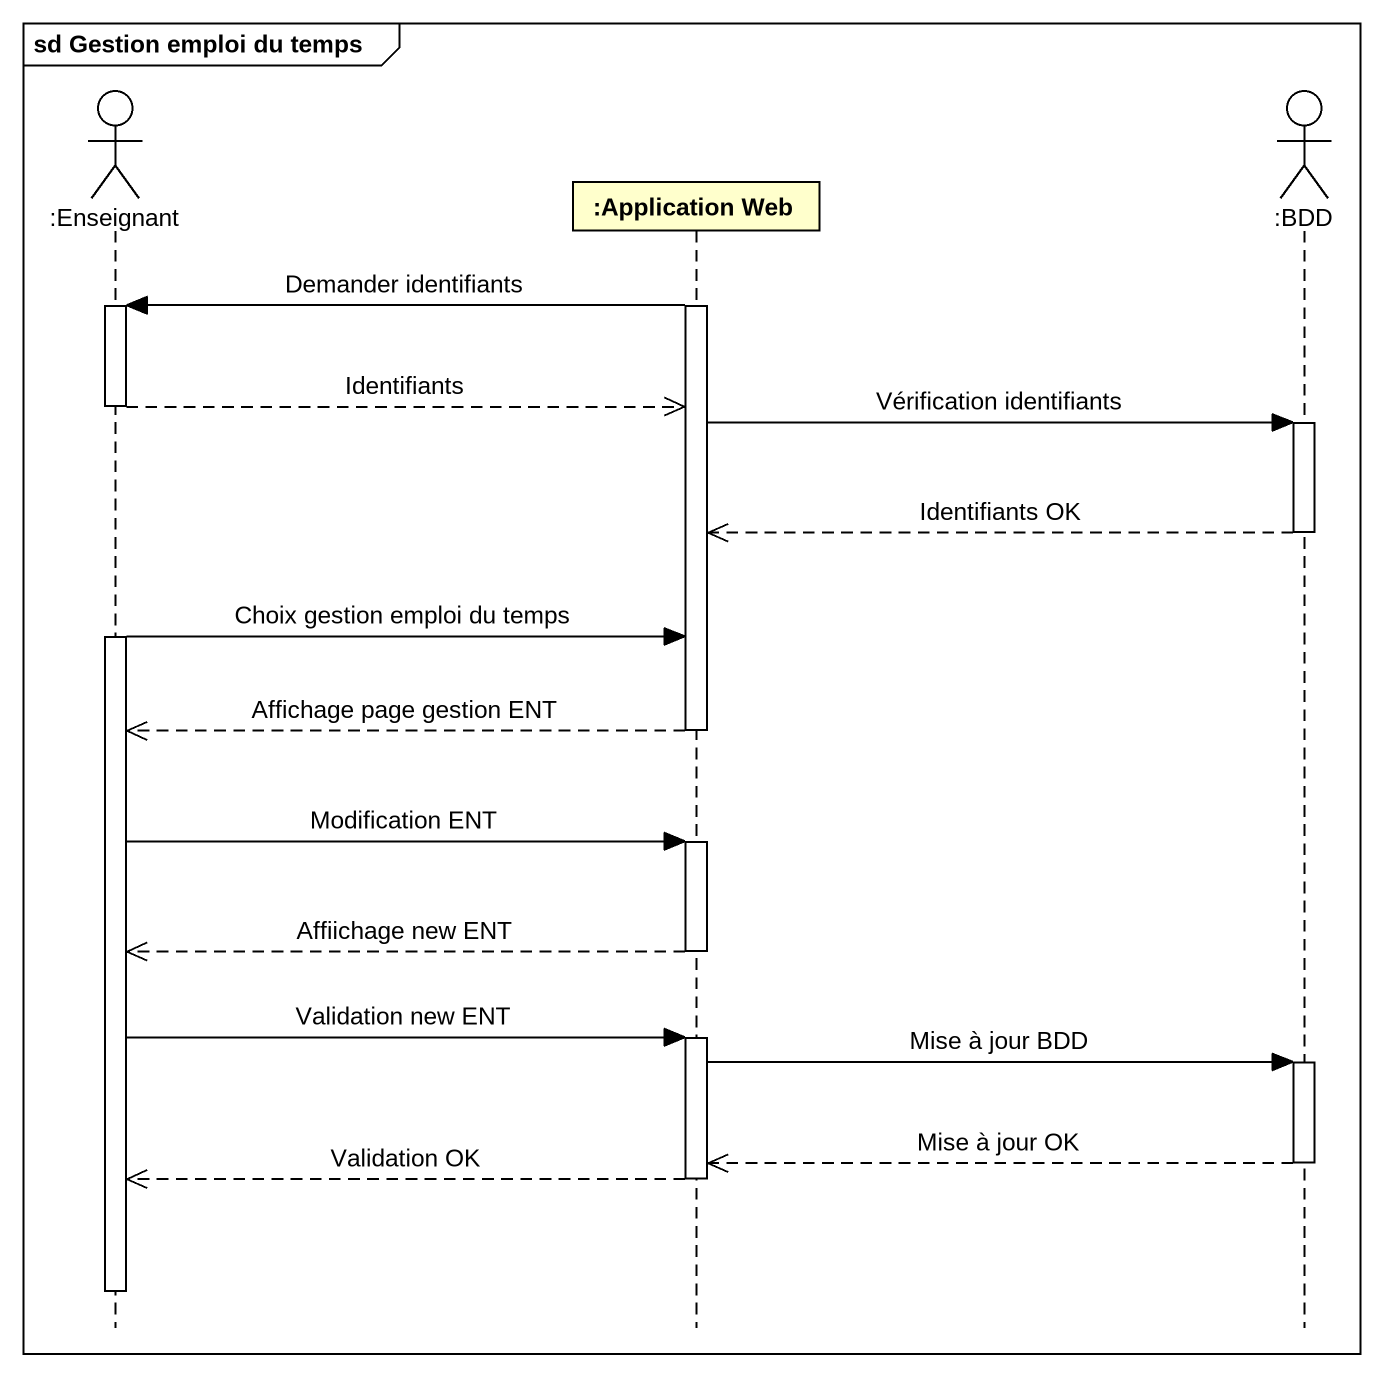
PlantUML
@startuml
mainframe sd Gestion emploi du temps
hide footbox
actor ":Enseignant" as Enseignant
participant ":Application Web" as Application_Web
actor ":BDD" as BDD

activate Application_Web
Application_Web -> Enseignant : Demander identifiants
activate Enseignant
Enseignant -->> Application_Web : Identifiants
deactivate Enseignant
Application_Web -> BDD : Vérification identifiants
activate BDD
BDD -->> Application_Web : Identifiants OK
deactivate BDD
activate Enseignant
Enseignant -> Application_Web : Choix gestion emploi du temps
Application_Web -->> Enseignant : Affichage page gestion ENT
deactivate Application_Web
Enseignant -> Application_Web : Modification ENT
activate Application_Web
Application_Web -->> Enseignant : Affiichage new ENT
deactivate Application_Web
Enseignant -> Application_Web : Validation new ENT
activate Application_Web
Application_Web -> BDD : Mise à jour BDD
activate BDD
BDD -->> Application_Web : Mise à jour OK
deactivate BDD
Application_Web -->> Enseignant : Validation OK
deactivate Application_Web
deactivate Enseignant
@enduml
